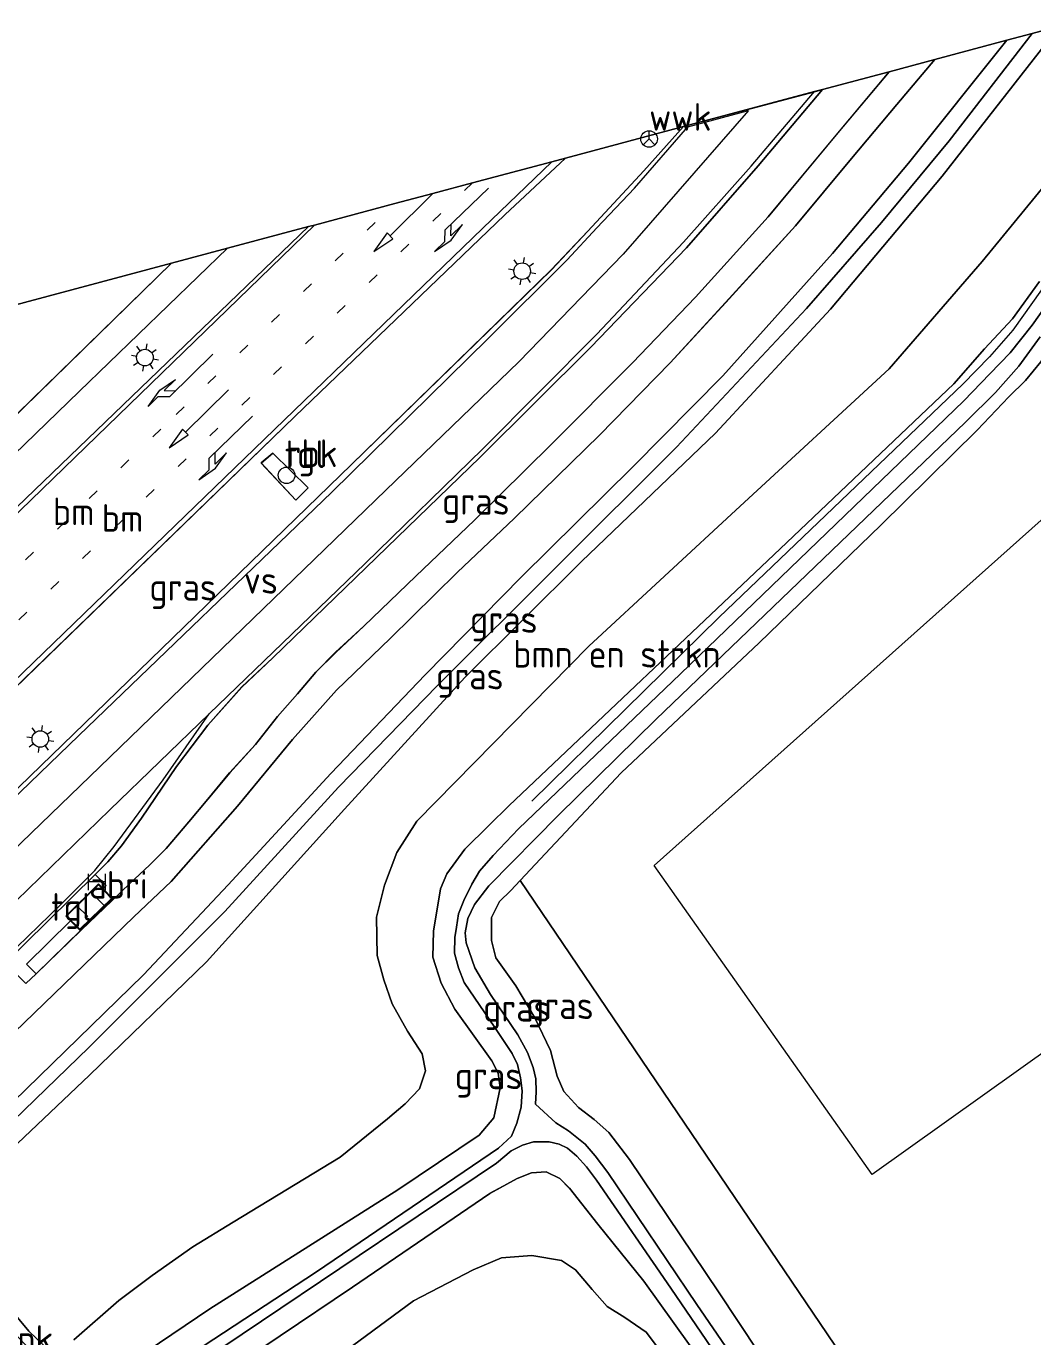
# Model space of a CAD drawing. Extents: x 253736 to 255979, y 477184 to 479215.
# Drawn here: x 254022.2 to 254113.3, y 477725.8 to 477844.5 of the extents above; entities that cross this region are included whole.
import ezdxf
from ezdxf.enums import TextEntityAlignment as Align

# ---------------------------------------------------------------- set-up
doc = ezdxf.new("R2010")
doc.units = 0
doc.linetypes.add('13strp', pattern=[4, 1, -3])
for name, color, linetype, lineweight in [('bp-b5-bomenstruiken', 8, 'Continuous', 18), ('bp-b5-grasland', 8, 'Continuous', 18), ('bp-b5-houtwal', 8, 'houtwal', 18), ('bp-bs-bomenrij', 8, 'laanbep', 18), ('bw-bs-rona', 8, 'Continuous', 18), ('gw-bs-insteekwatergang', 8, 'Continuous', 18), ('kd-bs-dakrand', 8, 'Continuous', 18), ('kd-bs-maaiveldlijn', 8, 'Continuous', 18), ('kd-bs-nok', 8, 'Continuous', 18), ('kd-bs-opnamedtmgrens', 8, 'Continuous', 18), ('mk-b5-verdrijfstrp', 8, 'Continuous', 18), ('mk-bs-13streep 0.45', 8, '13strp', 18), ('mk-bs-pijlli750', 8, 'Continuous', 18), ('mk-bs-pijlrd750', 8, 'Continuous', 18), ('mk-bs-pijlre750', 8, 'Continuous', 18), ('mk-bs-streep 0.15', 8, 'Continuous', 18), ('og-b5-grond_ingericht', 8, 'Continuous', 18), ('og-b5-inrichtingselement', 8, 'Continuous', 18), ('og-b5-water', 8, 'Continuous', 18), ('og-bs-hoogtelijn', 8, 'Continuous', 18), ('og-bs-inrichtingselement', 8, 'Continuous', 18), ('og-bs-terreinafscheiding', 8, 'Continuous', 18), ('vh-b5-verh_soort', 8, 'Continuous', 18), ('wh-bs-greppel', 8, 'greppel', 18), ('wh-bs-waterlijn', 8, 'Continuous', 18), ('wm-bs-lichtmast', 8, 'Continuous', 18)]:
    doc.layers.add(name, color=color, linetype=linetype, lineweight=lineweight)
doc.styles.add('rtw_iso', font='isocp.shx')
doc.linetypes.add('greppel', pattern='A,25.5,-0.01,[14,RTW.shx,S=1,R=0,X=0,Y=0],1,[14,RTW.shx,S=1,R=0,X=0,Y=0],1,[14,RTW.shx,S=1,R=0,X=0,Y=0],1,[14,RTW.shx,S=1,R=0,X=0,Y=0],1,[14,RTW.shx,S=1,R=0,X=0,Y=0],0.5,-0.01', length=30.02)
doc.linetypes.add('houtwal', pattern='A,8,-1,[1,RTW.shx,S=0.75,R=45,X=0,Y=0],-1,8,-1,[4,RTW.shx,S=0.75,R=0,X=0,Y=0],-1', length=20)
doc.linetypes.add('laanbep', pattern='A,20,-1,[4,RTW.shx,S=0.75,R=0,X=0,Y=0],-1', length=22)

# ---------------------------------------------------------------- blocks, each defined once
blk = doc.blocks.new('dtbattr-r')
at = {"style": 'rtw_iso'}
blk.add_attdef('TAG', text='', height=2.5, dxfattribs=at).set_placement((0, 0), align=Align.MIDDLE_CENTER)
blk = doc.blocks.new('wegwijzer')
for q in [(-0.53, -0.53), (0, 0.75), (0.53, -0.53)]:
    blk.add_line((0, 0), q)
blk.add_circle((0, 0), 0.75)
blk = doc.blocks.new('dtbattr')
at = {"style": 'rtw_iso'}
blk.add_attdef('TAG', (0.59, 0.87), '', height=2.5, dxfattribs=at)
blk = doc.blocks.new('RW1 Buren totaal_ACAD_1_FMEBLOCK50')
at = {"layer": 'bp-b5-grasland'}
for points in [[(-88.8, 21.81, 22.43), (-75.71, 30.62, 22.5), (-63.27, 39.12, 22.58), (-60.82, 40.47, 22.67), (-59.51, 40.97, 22.72), (-58.19, 41.07, 22.7), (-56.95, 40.46, 22.72), (-56.07, 39.57, 22.7), (-53.51, 36.34, 22.69), (-49.34, 31.18, 22.28), (-42.42, 21.49, 22.29)], [(-47.26, 24.07, 22.25), (-49.14, 26.55, 22.31), (-51.06, 27.87, 22.4), (-52.67, 28.89, 22.42), (-54.02, 30.4, 22.53), (-55.52, 32.2, 22.6), (-56.79, 33.04, 22.74), (-59.49, 33.48, 22.76), (-62.22, 33.29, 22.81), (-64.78, 32.19, 22.75), (-70.17, 29.4, 22.75), (-75.71, 25.3, 22.7)]]:
    blk.add_polyline3d(points, dxfattribs=at)
blk = doc.blocks.new('RW1 Buren totaal_ACAD_1_FMEBLOCK62')
at = {"layer": 'bp-b5-grasland'}
for points in [[(-42.03, -43.67, 23.18), (-46.6, -38.87, 23.21), (-17.04, -10.18, 23.11), (11.44, 17.43, 23.1), (30.43, 35.67, 23.06), (35.92, 40.81, 23), (46.6, 43.67, 22.88), (43, 39.66, 22.92), (37.95, 34.21, 22.91), (34.64, 30.7, 22.93), (16.56, 13.08, 23.06), (-3.63, -6.52, 23.04), (-23.4, -25.65, 23.05)], [(9.44, 14.12, 23.13), (8.38, 13.22, 23.11), (11.53, 9.85, 23.12), (12.64, 10.98, 23.11)]]:
    blk.add_polyline3d(points, close=True, dxfattribs=at)
blk = doc.blocks.new('nokplat')
for p, q in [((-0.25, 1), (-1.25, 0)), ((-1.25, 0), (-0.25, -1)), ((0.25, 1), (1.25, 0)), ((1.25, 0), (0.25, -1))]:
    blk.add_line(p, q)
blk = doc.blocks.new('pijll')
for p, q in [((0, 0, 0.1), (5.45, 0, 0.1)), ((5.7, 1.05, 0.1), (4, 0.75, 0.1)), ((4, 0.75, 0.1), (5.45, 0.75, 0.1)), ((5.45, 0.75, 0.1), (4.7, 0, 0.1)), ((6.2, 0.75, 0.1), (5.45, 0, 0.1)), ((7.5, 0.75, 0.1), (5.7, 1.05, 0.1)), ((7.5, 0.75, 0.1), (6.2, 0.75, 0.1))]:
    blk.add_line(p, q)
blk = doc.blocks.new('pijl')
for p, q in [((0, 0, 0.1), (5.45, 0, 0.1)), ((7.5, 0, 0.1), (5.45, 0.375, 0.1)), ((5.45, 0.375, 0.1), (5.45, -0.375, 0.1)), ((5.45, -0.375, 0.1), (7.5, 0, 0.1))]:
    blk.add_line(p, q)
blk = doc.blocks.new('pijlr')
for p, q in [((0, 0, 0.1), (5.45, 0, 0.1)), ((5.45, -0.75, 0.1), (4.7, 0, 0.1)), ((6.2, -0.75, 0.1), (5.45, 0, 0.1)), ((4, -0.75, 0.1), (5.45, -0.75, 0.1)), ((5.7, -1.05, 0.1), (4, -0.75, 0.1)), ((7.5, -0.75, 0.1), (5.7, -1.05, 0.1)), ((7.5, -0.75, 0.1), (6.2, -0.75, 0.1))]:
    blk.add_line(p, q)
blk = doc.blocks.new('dtbattr-l')
at = {"style": 'rtw_iso'}
blk.add_attdef('TAG', (0, 0), '', height=2.5, dxfattribs=at)
blk = doc.blocks.new('dtb')
blk.add_circle((0, 0), 0.75)
blk = doc.blocks.new('halte')
for p, q in [((-0.75, -0.75), (-0.75, 0.75)), ((0.75, 0), (-0.75, 0)), ((0.75, 0.75), (0.75, -0.75))]:
    blk.add_line(p, q)
blk = doc.blocks.new('lantaarnpaal')
for p, q in [((0, 0.75), (0, 1.25)), ((-0.75, 0), (-1.25, 0)), ((-0.88, 0.88), (-0.53, 0.53)), ((0.53, 0.53), (0.88, 0.88)), ((0.75, 0), (1.25, 0)), ((-0.53, -0.53), (-0.88, -0.88)), ((0, -0.75), (0, -1.25)), ((0.53, -0.53), (0.88, -0.88))]:
    blk.add_line(p, q)
blk.add_circle((0, 0), 0.75)
blk = doc.blocks.new('RW1 Buren totaal_ACAD_1_FMEBLOCK876')
at = {"layer": 'vh-b5-verh_soort'}
for points in [[(-35.13, 56.2, 22.57), (-12.33, 78.45, 22.49), (-7.27, 79.8, 22.58), (-20.69, 66.85, 22.58), (-43.3, 44.93, 22.61)], [(-47.38, 36.11, 22.76), (-23.9, 58.7, 22.78), (0.07, 81.76, 22.73), (0.6, 81.9, 22.82), (7.87, 83.84, 22.93), (11.32, 84.76, 23.02), (14.91, 85.72, 23.04), (22.07, 87.63, 23.06), (23.31, 87.96, 23), (17.82, 82.82, 23.06), (-1.17, 64.57, 23.1), (-29.65, 36.96, 23.11)], [(-36.01, 21.5, 23.05), (-16.24, 40.63, 23.04), (3.94, 60.23, 23.06), (22.03, 77.84, 22.93), (25.34, 81.36, 22.91), (30.39, 86.8, 22.92), (33.98, 90.81, 22.88), (45.83, 93.97, 23.02), (46.57, 94.17, 23.06), (40.74, 87.25, 23.05), (34.27, 79.84, 22.97), (25.61, 70.85, 22.92), (15.58, 60.89, 22.94), (-3.17, 42.73, 22.85), (-5.97, 40.09, 22.85), (-9.04, 36.65, 22.86), (-11.87, 32.9, 22.84), (-15.04, 28.21, 22.84), (-16.86, 25.7, 22.84), (-18.08, 24.28, 22.87), (-19.24, 23.12, 22.86), (-27.74, 14.74, 22.83)], [(-25.5, 13.25, 22.78), (-24.57, 14.13, 22.78), (-20.51, 18.1, 22.78), (-17.7, 20.76, 22.79), (-16.11, 22.3, 22.71), (-14.33, 23.97, 22.72), (-12.81, 25.46, 22.76), (-10.77, 27.88, 22.72), (-9.04, 29.94, 22.72), (-7.07, 32.33, 22.75), (-4.72, 34.89, 22.77), (-2.75, 37.41, 22.73), (-0.93, 39.46, 22.69), (0.73, 41.42, 22.72), (2.52, 43.23, 22.75), (5.07, 45.61, 22.75), (9.78, 50.11, 22.67), (15.08, 55.2, 22.69), (22.02, 62.03, 22.78), (29.36, 69.44, 22.82), (35.08, 75.38, 22.91), (41.65, 82.64, 22.94), (47.94, 90.23, 22.84), (52.58, 95.78, 22.85), (56.72, 96.88, 22.79), (53.29, 92.81, 22.79), (49.18, 87.91, 22.82), (44.12, 81.84, 22.84), (37.8, 74.9, 22.81), (32.79, 69.43, 22.75), (26.39, 62.88, 22.72), (18.69, 55.37, 22.64), (13.52, 50.45, 22.62), (7.45, 44.49, 22.62), (2.59, 39.79, 22.62), (-1.38, 35.33, 22.62), (-6.36, 29.29, 22.64), (-12.36, 22.48, 22.67), (-15.74, 19.28, 22.68), (-29.29, 6.22, 22.69)]]:
    blk.add_polyline3d(points, dxfattribs=at)

msp = doc.modelspace()

# ---------------------------------------------------------------- linework, layer by layer
at = {"layer": 'bp-b5-bomenstruiken'}
for points in [[(254023.903, 477724.97, 22.595), (254022.481, 477726.335, 22.664), (254020.107, 477729.178, 22.655), (254017.363, 477732.067, 22.634), (254015.366, 477734.335, 22.625), (254014.954, 477735.084, 22.628), (254014.924, 477736.686, 22.628), (254015.496, 477737.734, 22.61), (254027.969, 477749.532, 22.628), (254038.542, 477759.777, 22.721), (254051.01, 477773.599, 22.652), (254061.919, 477785.506, 22.664), (254072.456, 477796.007, 22.652), (254084.569, 477807.634, 22.586), (254094.987, 477818.853, 22.583), (254105.082, 477830.898, 22.571), (254115.714, 477844.457, 22.523)], [(254119.328, 477836.116, 22.676), (254108.708, 477823.157, 22.76), (254100.287, 477813.455, 22.751), (254086.827, 477801.017, 22.7), (254073.135, 477788.353, 22.721), (254057.57, 477772.514, 22.736), (254055.768, 477769.682, 22.808), (254054.652, 477766.721, 22.805), (254053.917, 477763.807, 22.862), (254053.964, 477760.341, 22.823), (254054.593, 477758.137, 22.817), (254055.324, 477755.965, 22.814), (254056.732, 477753.516, 22.706), (254058.059, 477751.441, 22.67), (254058.337, 477749.903, 22.697), (254057.817, 477748.27, 22.703), (254056.511, 477746.914, 22.709), (254054.902, 477745.569, 22.703), (254050.632, 477742.09, 22.697), (254040.954, 477736.221, 22.757), (254037.312, 477733.976, 22.778), (254033.615, 477731.374, 22.805), (254030.612, 477729.123, 22.661), (254026.532, 477725.562, 22.586)], [(254051.737, 477725.009, 22.703), (254057.276, 477729.104, 22.745), (254062.666, 477731.896, 22.751), (254065.224, 477733, 22.805), (254067.956, 477733.189, 22.763), (254070.654, 477732.742, 22.739), (254071.932, 477731.903, 22.598), (254073.425, 477730.108, 22.535), (254074.773, 477728.594, 22.418), (254076.384, 477727.579, 22.397), (254078.304, 477726.256, 22.307), (254080.191, 477723.78, 22.253)]]:
    msp.add_polyline3d(points, dxfattribs=at)
at = {"layer": 'bp-b5-grasland'}
for points in [[(254018.123, 477742.579, 22.055), (254027.888, 477752.027, 21.989), (254040.202, 477764.338, 21.983), (254050.488, 477775.589, 21.953), (254059.423, 477784.776, 21.929), (254081.047, 477806.359, 21.809), (254092.822, 477818.92, 21.809), (254099.602, 477826.701, 21.809), (254105.728, 477834.092, 21.809), (254113.233, 477843.795, 21.953), (254115.714, 477844.457, 22.523), (254105.082, 477830.898, 22.571), (254094.987, 477818.853, 22.583), (254084.569, 477807.634, 22.586), (254072.456, 477796.007, 22.652), (254061.919, 477785.506, 22.664), (254051.01, 477773.599, 22.652), (254038.542, 477759.777, 22.721), (254027.969, 477749.532, 22.628), (254015.496, 477737.734, 22.61)], [(254019.882, 477745.952, 22.601), (254032.827, 477758.605, 22.655), (254040.495, 477766.736, 22.628), (254049.772, 477776.818, 22.586), (254058.327, 477785.754, 22.598), (254067.043, 477794.618, 22.589), (254077.104, 477804.586, 22.667), (254085.255, 477812.815, 22.718), (254095.162, 477823.883, 22.79), (254102.045, 477832.047, 22.751), (254110.95, 477843.185, 22.61), (254113.233, 477843.795, 21.953), (254105.728, 477834.092, 21.809), (254099.602, 477826.701, 21.809), (254092.822, 477818.92, 21.809), (254081.047, 477806.359, 21.809), (254059.423, 477784.776, 21.929), (254050.488, 477775.589, 21.953), (254040.202, 477764.338, 21.983), (254027.888, 477752.027, 21.989), (254018.123, 477742.579, 22.055)], [(254018.416, 477750.778, 22.695), (254031.962, 477763.839, 22.68), (254035.342, 477767.043, 22.668), (254041.344, 477773.853, 22.644), (254046.325, 477779.889, 22.623), (254050.296, 477784.355, 22.62), (254055.149, 477789.047, 22.623), (254061.221, 477795.01, 22.623), (254066.394, 477799.934, 22.644), (254074.097, 477807.444, 22.716), (254080.497, 477813.993, 22.746), (254085.507, 477819.461, 22.812), (254091.821, 477826.396, 22.845), (254096.88, 477832.473, 22.818), (254100.996, 477837.371, 22.794), (254104.421, 477841.442, 22.791), (254110.95, 477843.185, 22.61), (254102.045, 477832.047, 22.751), (254095.162, 477823.883, 22.79), (254085.255, 477812.815, 22.718), (254077.104, 477804.586, 22.667), (254067.043, 477794.618, 22.589), (254058.327, 477785.754, 22.598), (254049.772, 477776.818, 22.586), (254040.495, 477766.736, 22.628), (254032.827, 477758.605, 22.655), (254019.882, 477745.952, 22.601)], [(254026.532, 477725.562, 22.586), (254030.612, 477729.123, 22.661), (254033.615, 477731.374, 22.805), (254037.312, 477733.976, 22.778), (254040.954, 477736.221, 22.757), (254050.632, 477742.09, 22.697), (254054.902, 477745.569, 22.703), (254056.511, 477746.914, 22.709), (254057.817, 477748.27, 22.703), (254058.337, 477749.903, 22.697), (254058.059, 477751.441, 22.67), (254056.732, 477753.516, 22.706), (254055.324, 477755.965, 22.814), (254054.593, 477758.137, 22.817), (254053.964, 477760.341, 22.823), (254053.917, 477763.807, 22.862), (254054.652, 477766.721, 22.805), (254055.768, 477769.682, 22.808), (254057.57, 477772.514, 22.736), (254073.135, 477788.353, 22.721), (254086.827, 477801.017, 22.7), (254100.287, 477813.455, 22.751), (254108.708, 477823.157, 22.76), (254119.328, 477836.116, 22.676)], [(254118.503, 477824.851, 21.23), (254113.219, 477817.395, 21.23), (254111.253, 477814.898, 21.23), (254109.404, 477812.995, 21.23), (254107.035, 477810.539, 21.23), (254081.403, 477785.853, 21.23), (254066.749, 477771.818, 21.23), (254064.475, 477769.397, 21.23), (254063.249, 477767.994, 21.23), (254062.529, 477766.814, 21.23), (254061.815, 477765.315, 21.23), (254061.346, 477764.112, 21.23), (254061.146, 477762.923, 21.23), (254060.996, 477761.974, 21.23), (254060.976, 477760.569, 21.23), (254061.336, 477759.219, 21.23), (254061.848, 477757.901, 21.23), (254064.623, 477753.832, 21.23), (254066.201, 477751.49, 21.23), (254066.685, 477750.494, 21.23), (254066.931, 477749.284, 21.23), (254067.083, 477748.088, 21.23), (254066.998, 477746.612, 21.23), (254066.618, 477745.173, 21.23), (254066.117, 477744.01, 21.23), (254064.944, 477742.906, 21.23), (254048.504, 477731.713, 21.23), (254027.977, 477718.262, 21.23)], [(253969.622, 477765.134, 22.664), (253975.309, 477770.733, 22.619), (253997.911, 477792.911, 22.424), (254018.16, 477812.358, 22.517), (254019.467, 477813.692, 22.49), (254020.097, 477814.777, 22.478), (254020.626, 477815.859, 22.475), (254020.685, 477817.418, 22.502), (254019.92, 477818.882, 22.496), (254035.371, 477823.007, 22.491), (254012.575, 477800.764, 22.566), (253976.207, 477765.791, 22.752), (253973.857, 477768.063, 22.68), (253965.501, 477760.105, 22.737)], [(254027.5, 477720.695, 22.538), (254038.847, 477728.37, 22.538), (254055.835, 477739.126, 22.499), (254063.194, 477744.074, 22.541), (254064.53, 477745.672, 22.538), (254065.114, 477748.384, 22.517), (254064.909, 477749.707, 22.505), (254064.355, 477750.82, 22.523), (254061.013, 477755.489, 22.634), (254059.76, 477757.86, 22.667), (254059.015, 477760.207, 22.67), (254059.077, 477762.539, 22.679), (254059.715, 477766.371, 22.679), (254060.279, 477767.74, 22.667), (254061.908, 477769.987, 22.646), (254064.082, 477772.121, 22.649), (254065.911, 477773.917, 22.514), (254090.443, 477797.154, 22.334), (254106.147, 477812.08, 22.373), (254108.93, 477815.26, 22.412), (254111.464, 477817.974, 22.406), (254113.899, 477821.344, 22.412)], [(254113.899, 477821.344, 22.412), (254111.464, 477817.974, 22.406), (254108.93, 477815.26, 22.412), (254106.147, 477812.08, 22.373), (254090.443, 477797.154, 22.334), (254065.911, 477773.917, 22.514), (254064.082, 477772.121, 22.649), (254061.908, 477769.987, 22.646), (254060.279, 477767.74, 22.667), (254059.715, 477766.371, 22.679), (254059.077, 477762.539, 22.679), (254059.015, 477760.207, 22.67), (254059.76, 477757.86, 22.667), (254061.013, 477755.489, 22.634), (254064.355, 477750.82, 22.523), (254064.909, 477749.707, 22.505), (254065.114, 477748.384, 22.517), (254064.53, 477745.672, 22.538), (254063.194, 477744.074, 22.541), (254055.835, 477739.126, 22.499), (254038.847, 477728.37, 22.538), (254027.5, 477720.695, 22.538)], [(254102.518, 477700.089, 21.23), (254082.908, 477728.771, 21.23), (254074.855, 477740.703, 21.23), (254073.7, 477742.212, 21.23), (254072.781, 477743.287, 21.23), (254071.272, 477744.473, 21.23), (254070.152, 477745.211, 21.23), (254068.31, 477746.886, 21.23), (254068.365, 477748.008, 21.23), (254068.342, 477749.175, 21.23), (254068.089, 477750.214, 21.23), (254067.584, 477751.567, 21.23), (254066.711, 477753.174, 21.23), (254064.241, 477756.833, 21.23), (254062.818, 477759.223, 21.23), (254062.016, 477761.505, 21.23), (254061.93, 477762.4, 21.23), (254062.189, 477763.705, 21.23), (254062.788, 477764.956, 21.23), (254064.085, 477766.667, 21.23), (254070.376, 477773.066, 21.23), (254079.18, 477781.705, 21.23), (254095.097, 477796.995, 21.23), (254107.197, 477808.632, 21.23), (254109.907, 477811.311, 21.23), (254112.028, 477813.7, 21.23), (254113.943, 477816.346, 21.23)], [(254114.026, 477814.073, 22.235), (254112.625, 477812.395, 22.292), (254111.132, 477810.923, 22.355), (254108.241, 477807.882, 22.373), (254099.53, 477799.291, 22.439), (254088.529, 477788.661, 22.469), (254076.045, 477776.887, 22.418), (254066.919, 477767.146, 22.502), (254066.065, 477766.22, 22.574), (254065.054, 477765.239, 22.64), (254064.323, 477763.774, 22.667), (254064.309, 477761.697, 22.679), (254064.718, 477760.128, 22.685), (254066.527, 477757.602, 22.685), (254068.244, 477754.71, 22.694), (254069.665, 477751.759, 22.694), (254070.246, 477749.425, 22.697), (254070.858, 477748.03, 22.706), (254072.2, 477746.585, 22.724), (254073.62, 477745.504, 22.742), (254074.921, 477744.339, 22.787), (254076.816, 477741.899, 22.76), (254084.859, 477729.922, 22.619), (254104.733, 477699.909, 22.847)], [(254029.356, 477717.725, 21.23), (254064.766, 477741.557, 21.23), (254066.091, 477742.659, 21.23), (254067.112, 477743.175, 21.23), (254068.128, 477743.492, 21.23), (254069.53, 477743.479, 21.23), (254070.433, 477743.276, 21.23), (254071.186, 477742.914, 21.23), (254072.034, 477742.18, 21.23), (254072.91, 477741.217, 21.23), (254073.826, 477740.017, 21.23), (254080.538, 477730.235, 21.23), (254105.439, 477693.669, 21.23)], [(254085.028, 477721.196, 22.292), (254078.108, 477730.887, 22.283), (254073.934, 477736.047, 22.694), (254071.375, 477739.277, 22.697), (254070.501, 477740.169, 22.715), (254069.257, 477740.778, 22.703), (254067.938, 477740.674, 22.718), (254066.63, 477740.173, 22.673), (254064.174, 477738.822, 22.577), (254051.739, 477730.331, 22.502), (254038.646, 477721.52, 22.43)], [(254020.107, 477729.178, 22.655), (254022.481, 477726.335, 22.664), (254023.903, 477724.97, 22.595)]]:
    msp.add_polyline3d(points, dxfattribs=at)
for points in [[(254023.132, 477758.692, 22.785), (254022.255, 477759.579, 22.914), (254026.23, 477763.492, 22.902), (254027.065, 477762.652, 22.887), (254030.025, 477765.521, 22.887), (254029.185, 477766.392, 22.839), (254029.451, 477766.686, 22.887), (254028.466, 477767.676, 22.863), (254029.62, 477768.836, 22.869), (254030.847, 477770.261, 22.836), (254032.66, 477772.77, 22.839), (254035.832, 477777.463, 22.842), (254038.665, 477781.208, 22.86), (254041.731, 477784.655, 22.848), (254044.532, 477787.288, 22.854), (254063.286, 477805.451, 22.938), (254073.309, 477815.414, 22.923), (254081.971, 477824.396, 22.965), (254088.443, 477831.807, 23.046), (254094.275, 477838.733, 23.055), (254100.286, 477840.338, 22.851), (254095.638, 477834.793, 22.842), (254089.349, 477827.2, 22.944), (254082.787, 477819.945, 22.905), (254077.061, 477814, 22.824), (254069.724, 477806.593, 22.785), (254062.782, 477799.763, 22.689), (254057.483, 477794.669, 22.674), (254052.772, 477790.167, 22.755), (254050.224, 477787.787, 22.752), (254048.434, 477785.983, 22.722), (254046.772, 477784.025, 22.686), (254044.949, 477781.967, 22.725), (254042.981, 477779.451, 22.77), (254040.637, 477776.886, 22.752), (254038.664, 477774.503, 22.716), (254036.93, 477772.439, 22.722), (254034.889, 477770.02, 22.758), (254033.376, 477768.526, 22.716), (254031.595, 477766.863, 22.707), (254030.007, 477765.318, 22.791), (254027.188, 477762.657, 22.785)], [(253980.365, 477761.264, 22.851), (253977.91, 477763.807, 22.896), (253982.437, 477768.268, 22.713), (254004.401, 477789.486, 22.611), (254027.017, 477811.407, 22.575), (254040.428, 477824.357, 22.575), (254047.775, 477826.318, 22.731), (254023.798, 477803.261, 22.779), (254000.322, 477780.67, 22.761)]]:
    msp.add_polyline3d(points, close=True, dxfattribs=at)
at = {"layer": 'bp-b5-houtwal'}
msp.add_polyline3d([(254121.164, 477675.628, 22.811), (254104.733, 477699.909, 22.847), (254084.859, 477729.922, 22.619), (254076.816, 477741.899, 22.76), (254074.921, 477744.339, 22.787), (254073.62, 477745.504, 22.742), (254072.2, 477746.585, 22.724), (254070.858, 477748.03, 22.706), (254070.246, 477749.425, 22.697), (254069.665, 477751.759, 22.694), (254068.244, 477754.71, 22.694), (254066.527, 477757.602, 22.685), (254064.718, 477760.128, 22.685), (254064.309, 477761.697, 22.679), (254064.323, 477763.774, 22.667), (254065.054, 477765.239, 22.64), (254066.065, 477766.22, 22.574), (254066.919, 477767.146, 22.502), (254096, 477724.134, 22.499), (254120.305, 477686.327, 22.763)], dxfattribs=at)
at = {"layer": 'bp-bs-bomenrij'}
msp.add_polyline3d([(254127.706, 477839.775, 22.079), (254111.486, 477816.941, 21.839), (254109.375, 477814.532, 21.86), (254106.959, 477812.057, 21.836), (254084.912, 477790.962, 21.902), (254067.979, 477774.309, 22.142)], dxfattribs=at)
at = {"layer": 'gw-bs-insteekwatergang'}
for points in [[(254023.903, 477724.97, 22.595), (254022.481, 477726.335, 22.664), (254020.107, 477729.178, 22.655), (254017.363, 477732.067, 22.634), (254015.366, 477734.335, 22.625), (254014.954, 477735.084, 22.628), (254014.924, 477736.686, 22.628), (254015.496, 477737.734, 22.61), (254027.969, 477749.532, 22.628), (254038.542, 477759.777, 22.721), (254051.01, 477773.599, 22.652), (254061.919, 477785.506, 22.664), (254072.456, 477796.007, 22.652), (254084.569, 477807.634, 22.586), (254094.987, 477818.853, 22.583), (254105.082, 477830.898, 22.571), (254115.714, 477844.457, 22.523)], [(254110.95, 477843.185, 22.61), (254102.045, 477832.047, 22.751), (254095.162, 477823.883, 22.79), (254085.255, 477812.815, 22.718), (254077.104, 477804.586, 22.667), (254067.043, 477794.618, 22.589), (254058.327, 477785.754, 22.598), (254049.772, 477776.818, 22.586), (254040.495, 477766.736, 22.628), (254032.827, 477758.605, 22.655), (254019.882, 477745.952, 22.601), (254015.056, 477741.749, 22.625), (254013.55, 477740.369, 22.652), (254012.457, 477738.977, 22.688), (254011.93, 477737.939, 22.697), (254011.531, 477735.503, 22.7), (254012.026, 477734.282, 22.7), (254012.963, 477732.854, 22.694), (254016.132, 477729.72, 22.643), (254018.581, 477726.636, 22.673), (254022.274, 477723.14, 22.697)], [(254113.899, 477821.344, 22.412), (254111.464, 477817.974, 22.406), (254108.93, 477815.26, 22.412), (254106.147, 477812.08, 22.373), (254090.443, 477797.154, 22.334), (254065.911, 477773.917, 22.514), (254064.082, 477772.121, 22.649), (254061.908, 477769.987, 22.646), (254060.279, 477767.74, 22.667), (254059.715, 477766.371, 22.679), (254059.077, 477762.539, 22.679), (254059.015, 477760.207, 22.67), (254059.76, 477757.86, 22.667), (254061.013, 477755.489, 22.634), (254064.355, 477750.82, 22.523), (254064.909, 477749.707, 22.505), (254065.114, 477748.384, 22.517), (254064.53, 477745.672, 22.538), (254063.194, 477744.074, 22.541), (254055.835, 477739.126, 22.499), (254038.847, 477728.37, 22.538), (254027.5, 477720.695, 22.538)], [(254104.733, 477699.909, 22.847), (254084.859, 477729.922, 22.619), (254076.816, 477741.899, 22.76), (254074.921, 477744.339, 22.787), (254073.62, 477745.504, 22.742), (254072.2, 477746.585, 22.724), (254070.858, 477748.03, 22.706), (254070.246, 477749.425, 22.697), (254069.665, 477751.759, 22.694), (254068.244, 477754.71, 22.694), (254066.527, 477757.602, 22.685), (254064.718, 477760.128, 22.685), (254064.309, 477761.697, 22.679), (254064.323, 477763.774, 22.667), (254065.054, 477765.239, 22.64), (254066.065, 477766.22, 22.574), (254066.919, 477767.146, 22.502), (254076.045, 477776.887, 22.418), (254088.529, 477788.661, 22.469), (254099.53, 477799.291, 22.439), (254108.241, 477807.882, 22.373), (254111.132, 477810.923, 22.355), (254112.625, 477812.395, 22.292), (254114.026, 477814.073, 22.235)], [(254038.646, 477721.52, 22.43), (254051.739, 477730.331, 22.502), (254064.174, 477738.822, 22.577), (254066.63, 477740.173, 22.673), (254067.938, 477740.674, 22.718), (254069.257, 477740.778, 22.703), (254070.501, 477740.169, 22.715), (254071.375, 477739.277, 22.697), (254073.934, 477736.047, 22.694), (254078.108, 477730.887, 22.283), (254085.028, 477721.196, 22.292)]]:
    msp.add_polyline3d(points, dxfattribs=at)
at = {"layer": 'kd-bs-dakrand'}
msp.add_polyline3d([(254029.954, 477765.522, 25.197), (254028.763, 477766.758, 25.191), (254025.879, 477763.917, 25.221), (254027.066, 477762.722, 25.212), (254029.954, 477765.522, 25.197)], dxfattribs=at)
at = {"layer": 'kd-bs-maaiveldlijn'}
msp.add_polyline3d([(254030.025, 477765.521, 22.887), (254029.185, 477766.392, 22.839), (254028.764, 477766.829, 22.887), (254025.808, 477763.917, 22.887), (254026.23, 477763.492, 22.902), (254027.065, 477762.652, 22.887), (254030.025, 477765.521, 22.887)], dxfattribs=at)
at = {"layer": 'kd-bs-opnamedtmgrens'}
msp.add_polyline3d([(254115.714, 477844.457, 22.523), (254113.233, 477843.795, 21.953), (254110.95, 477843.185, 22.61), (254104.421, 477841.442, 22.791), (254100.286, 477840.338, 22.851), (254094.275, 477838.733, 23.055), (254093.532, 477838.535, 23.019), (254081.685, 477835.372, 22.884), (254071.008, 477832.521, 22.995), (254069.771, 477832.191, 23.058), (254062.612, 477830.28, 23.043), (254059.024, 477829.322, 23.02), (254055.573, 477828.4, 22.926), (254048.305, 477826.46, 22.818), (254047.775, 477826.318, 22.731), (254040.428, 477824.357, 22.575), (254035.371, 477823.007, 22.491), (254019.92, 477818.882, 22.496), (254018.162, 477818.413, 22.019), (254016.512, 477817.972, 22.433), (253943.057, 477798.362, 22.499)], dxfattribs=at)
at = {"layer": 'mk-b5-verdrijfstrp'}
msp.add_polyline3d([(254000.459, 477749.975, 23.037), (253993.43, 477747.862, 23.178), (254027.004, 477780.265, 23.019), (254049.87, 477802.296, 23.067), (254063.994, 477816.163, 22.944), (254071.167, 477823.301, 22.929), (254073.842, 477826.209, 22.941), (254077.257, 477829.806, 22.938), (254082.073, 477835.353, 22.941), (254087.565, 477836.843, 22.998), (254076.239, 477823.812, 22.983), (254066.798, 477814.074, 23.028), (254054.757, 477802.455, 22.998), (254028.903, 477777.434, 22.986)], close=True, dxfattribs=at)
at = {"layer": 'mk-bs-13streep 0.45'}
for points in [[(254062.612, 477830.28, 23.043), (254018.124, 477787.411, 23.028), (253995.884, 477765.901, 23.034)], [(253993.418, 477768.357, 22.953), (254035.794, 477809.329, 22.908), (254055.573, 477828.4, 22.926)]]:
    msp.add_polyline3d(points, dxfattribs=at)
at = {"layer": 'mk-bs-streep 0.15'}
for points in [[(254019.357, 477759.185, 22.905), (254025.359, 477764.961, 22.878), (254028.425, 477768.041, 22.917), (254030.198, 477770.23, 22.911), (254034.611, 477776.241, 22.938), (254038.792, 477782.237, 22.962), (254052.891, 477795.834, 23.028), (254063.537, 477806.197, 23.013), (254073.844, 477816.587, 22.98), (254081.693, 477824.914, 23.043), (254087.823, 477831.804, 23.04), (254093.532, 477838.535, 23.019)], [(254069.771, 477832.191, 23.058), (254063.531, 477826.166, 23.121), (254035.709, 477799.271, 23.088), (253988.933, 477754.03, 23.202), (253988.088, 477753.216, 23.199), (253975.752, 477741.338, 23.301), (253974.374, 477739.745, 23.325), (253973.189, 477738.065, 23.358), (253971.994, 477736.024, 23.382), (253971.308, 477734.534, 23.412), (253974.812, 477730.794, 23.4), (253976.347, 477730.946, 23.358), (253978.392, 477731.426, 23.295), (253980.132, 477732.092, 23.25), (253981.909, 477732.958, 23.172), (253983.962, 477734.292, 23.151), (253985.187, 477735.323, 23.145), (253986.499, 477736.548, 23.133), (253991.033, 477740.956, 23.148)], [(254048.305, 477826.46, 22.818), (254016.74, 477795.863, 22.839), (253981.452, 477761.763, 22.917), (253980.635, 477760.992, 22.917), (253975.775, 477756.409, 22.962), (253974.262, 477755.197, 22.983), (253973.056, 477754.451, 23.004), (253971.592, 477753.672, 22.968), (253970.033, 477753.116, 22.977), (253968.701, 477752.674, 22.986), (253967.397, 477752.313, 22.989), (253966.505, 477752.102, 22.989)], [(253998.033, 477742.778, 23.04), (254008.25, 477752.702, 22.974), (254019.195, 477763.286, 22.914), (254029.783, 477773.539, 22.941), (254038.792, 477782.237, 22.962)]]:
    msp.add_polyline3d(points, dxfattribs=at)
at = {"layer": 'og-b5-grond_ingericht'}
msp.add_polyline3d([(254220.26, 477704.603, 22.637), (254177.936, 477684.508, 22.571), (254164.755, 477678.295, 22.574), (254161.743, 477677.134, 22.613), (254159.838, 477676.586, 22.61), (254157.394, 477676.159, 22.598), (254153.128, 477675.491, 22.577), (254130.171, 477671.739, 22.667), (254120.305, 477686.327, 22.763), (254096, 477724.134, 22.499), (254066.919, 477767.146, 22.502), (254076.045, 477776.887, 22.418), (254088.529, 477788.661, 22.469), (254099.53, 477799.291, 22.439), (254108.241, 477807.882, 22.373), (254111.132, 477810.923, 22.355), (254112.625, 477812.395, 22.292), (254114.026, 477814.073, 22.235), (254116.188, 477817.189, 22.238), (254118.968, 477821.036, 22.241), (254129.991, 477836.86, 22.253)], close=True, dxfattribs=at)
at = {"layer": 'og-b5-inrichtingselement'}
msp.add_polyline3d([(254029.185, 477766.392, 22.839), (254030.025, 477765.521, 22.887), (254027.065, 477762.652, 22.887), (254026.23, 477763.492, 22.902), (254025.808, 477763.917, 22.887), (254028.764, 477766.829, 22.887)], close=True, dxfattribs=at)
at = {"layer": 'og-b5-water'}
for points in [[(254027.977, 477718.262, 21.23), (254048.504, 477731.713, 21.23), (254064.944, 477742.906, 21.23), (254066.117, 477744.01, 21.23), (254066.618, 477745.173, 21.23), (254066.998, 477746.612, 21.23), (254067.083, 477748.088, 21.23), (254066.931, 477749.284, 21.23), (254066.685, 477750.494, 21.23), (254066.201, 477751.49, 21.23), (254064.623, 477753.832, 21.23), (254061.848, 477757.901, 21.23), (254061.336, 477759.219, 21.23), (254060.976, 477760.569, 21.23), (254060.996, 477761.974, 21.23), (254061.146, 477762.923, 21.23), (254061.346, 477764.112, 21.23), (254061.815, 477765.315, 21.23), (254062.529, 477766.814, 21.23), (254063.249, 477767.994, 21.23), (254064.475, 477769.397, 21.23), (254066.749, 477771.818, 21.23), (254081.403, 477785.853, 21.23), (254107.035, 477810.539, 21.23), (254109.404, 477812.995, 21.23), (254111.253, 477814.898, 21.23), (254113.219, 477817.395, 21.23), (254118.503, 477824.851, 21.23)], [(254113.943, 477816.346, 21.23), (254112.028, 477813.7, 21.23), (254109.907, 477811.311, 21.23), (254107.197, 477808.632, 21.23), (254095.097, 477796.995, 21.23), (254079.18, 477781.705, 21.23), (254070.376, 477773.066, 21.23), (254064.085, 477766.667, 21.23), (254062.788, 477764.956, 21.23), (254062.189, 477763.705, 21.23), (254061.93, 477762.4, 21.23), (254062.016, 477761.505, 21.23), (254062.818, 477759.223, 21.23), (254064.241, 477756.833, 21.23), (254066.711, 477753.174, 21.23), (254067.584, 477751.567, 21.23), (254068.089, 477750.214, 21.23), (254068.342, 477749.175, 21.23), (254068.365, 477748.008, 21.23), (254068.31, 477746.886, 21.23), (254070.152, 477745.211, 21.23), (254071.272, 477744.473, 21.23), (254072.781, 477743.287, 21.23), (254073.7, 477742.212, 21.23), (254074.855, 477740.703, 21.23), (254082.908, 477728.771, 21.23), (254102.518, 477700.089, 21.23)], [(254105.439, 477693.669, 21.23), (254080.538, 477730.235, 21.23), (254073.826, 477740.017, 21.23), (254072.91, 477741.217, 21.23), (254072.034, 477742.18, 21.23), (254071.186, 477742.914, 21.23), (254070.433, 477743.276, 21.23), (254069.53, 477743.479, 21.23), (254068.128, 477743.492, 21.23), (254067.112, 477743.175, 21.23), (254066.091, 477742.659, 21.23), (254064.766, 477741.557, 21.23), (254029.356, 477717.725, 21.23)]]:
    msp.add_polyline3d(points, dxfattribs=at)
at = {"layer": 'og-bs-hoogtelijn'}
msp.add_polyline3d([(254203.67, 477710.282, 22.637), (254142.31, 477680.532, 22.727), (254120.918, 477710.525, 22.682), (254181.745, 477742.811, 22.652), (254155.181, 477780.781, 22.481), (254098.761, 477740.541, 22.55), (254079.022, 477768.488, 22.592), (254131.671, 477815.506, 22.391)], dxfattribs=at)
at = {"layer": 'og-bs-terreinafscheiding'}
for points in [[(254018.416, 477750.778, 22.695), (254031.962, 477763.839, 22.68), (254035.342, 477767.043, 22.668), (254041.344, 477773.853, 22.644), (254046.325, 477779.889, 22.623), (254050.296, 477784.355, 22.62), (254055.149, 477789.047, 22.623), (254061.221, 477795.01, 22.623), (254066.394, 477799.934, 22.644), (254074.097, 477807.444, 22.716), (254080.497, 477813.993, 22.746), (254085.507, 477819.461, 22.812), (254091.821, 477826.396, 22.845), (254096.88, 477832.473, 22.818), (254100.996, 477837.371, 22.794), (254104.421, 477841.442, 22.791)], [(254100.286, 477840.338, 22.851), (254095.638, 477834.793, 22.842), (254089.349, 477827.2, 22.944), (254082.787, 477819.945, 22.905), (254077.061, 477814, 22.824), (254069.724, 477806.593, 22.785), (254062.782, 477799.763, 22.689), (254057.483, 477794.669, 22.674), (254052.772, 477790.167, 22.755), (254050.224, 477787.787, 22.752), (254048.434, 477785.983, 22.722), (254046.772, 477784.025, 22.686), (254044.949, 477781.967, 22.725), (254042.981, 477779.451, 22.77), (254040.637, 477776.886, 22.752), (254038.664, 477774.503, 22.716), (254036.93, 477772.439, 22.722), (254034.889, 477770.02, 22.758), (254033.376, 477768.526, 22.716), (254031.595, 477766.863, 22.707), (254030.007, 477765.318, 22.791), (254027.188, 477762.657, 22.785), (254023.132, 477758.692, 22.785), (254022.206, 477757.81, 22.782)], [(254019.965, 477759.296, 22.83), (254028.466, 477767.676, 22.863), (254029.62, 477768.836, 22.869), (254030.847, 477770.261, 22.836), (254032.66, 477772.77, 22.839), (254035.832, 477777.463, 22.842), (254038.665, 477781.208, 22.86), (254041.731, 477784.655, 22.848), (254044.532, 477787.288, 22.854), (254063.286, 477805.451, 22.938), (254073.309, 477815.414, 22.923), (254081.971, 477824.396, 22.965), (254088.443, 477831.807, 23.046), (254094.275, 477838.733, 23.055)], [(254026.532, 477725.562, 22.586), (254030.612, 477729.123, 22.661), (254033.615, 477731.374, 22.805), (254037.312, 477733.976, 22.778), (254040.954, 477736.221, 22.757), (254050.632, 477742.09, 22.697), (254054.902, 477745.569, 22.703), (254056.511, 477746.914, 22.709), (254057.817, 477748.27, 22.703), (254058.337, 477749.903, 22.697), (254058.059, 477751.441, 22.67), (254056.732, 477753.516, 22.706), (254055.324, 477755.965, 22.814), (254054.593, 477758.137, 22.817), (254053.964, 477760.341, 22.823), (254053.917, 477763.807, 22.862), (254054.652, 477766.721, 22.805), (254055.768, 477769.682, 22.808), (254057.57, 477772.514, 22.736), (254073.135, 477788.353, 22.721), (254086.827, 477801.017, 22.7), (254100.287, 477813.455, 22.751), (254108.708, 477823.157, 22.76), (254119.328, 477836.116, 22.676)], [(254081.685, 477835.372, 22.884), (254078.093, 477831.365, 22.923), (254073.041, 477825.916, 22.905), (254069.734, 477822.402, 22.926), (254051.647, 477804.788, 23.058), (254031.461, 477785.19, 23.043), (254011.694, 477766.058, 23.049), (253993.062, 477748.041, 23.184), (253991.772, 477746.843, 23.193), (253990.8, 477745.829, 23.196), (253986.249, 477750.657, 23.205), (253987.231, 477751.547, 23.208), (253988.495, 477752.839, 23.211), (254018.048, 477781.522, 23.106), (254046.534, 477809.134, 23.103), (254065.523, 477827.377, 23.061), (254071.008, 477832.521, 22.995)], [(254047.775, 477826.318, 22.731), (254023.798, 477803.261, 22.779), (254000.322, 477780.67, 22.761), (253980.365, 477761.264, 22.851), (253979.155, 477760.077, 22.884), (253978.044, 477758.933, 22.917), (253977.655, 477759.263, 22.911), (253977.324, 477759.9, 22.911), (253977.141, 477760.61, 22.911), (253977.155, 477761.323, 22.911), (253977.203, 477761.954, 22.911), (253977.339, 477762.474, 22.911), (253977.584, 477763.184, 22.899), (253977.91, 477763.807, 22.896), (253982.437, 477768.268, 22.713), (254004.401, 477789.486, 22.611), (254027.017, 477811.407, 22.575), (254040.428, 477824.357, 22.575)], [(253923.176, 477793.054, 22.392), (253925.992, 477790.04, 22.419), (253932.673, 477782.797, 22.485), (253946.34, 477768.154, 22.662), (253951.05, 477763.213, 22.77), (253952.695, 477761.634, 22.785), (253954.252, 477760.536, 22.797), (253955.637, 477759.677, 22.809), (253957.893, 477758.718, 22.809), (253960.183, 477758.131, 22.812), (253962.332, 477758.028, 22.803), (253964.392, 477758.103, 22.776), (253966.676, 477758.558, 22.752), (253968.476, 477759.156, 22.77), (253969.871, 477760.016, 22.764), (253971.735, 477761.489, 22.794), (253974.822, 477764.472, 22.788), (253976.207, 477765.791, 22.752), (254012.575, 477800.764, 22.566), (254035.371, 477823.007, 22.491)], [(254044.531, 477805.826, 23.133), (254043.469, 477804.923, 23.106), (254046.621, 477801.56, 23.124), (254047.73, 477802.682, 23.109), (254044.531, 477805.826, 23.133)], [(254029.185, 477766.392, 22.839), (254029.451, 477766.686, 22.887), (254028.466, 477767.676, 22.863)], [(254066.919, 477767.146, 22.502), (254096, 477724.134, 22.499), (254120.305, 477686.327, 22.763), (254130.171, 477671.739, 22.667)], [(254026.23, 477763.492, 22.902), (254022.255, 477759.579, 22.914), (254023.132, 477758.692, 22.785)], [(254080.191, 477723.78, 22.253), (254078.304, 477726.256, 22.307), (254076.384, 477727.579, 22.397), (254074.773, 477728.594, 22.418), (254073.425, 477730.108, 22.535), (254071.932, 477731.903, 22.598), (254070.654, 477732.742, 22.739), (254067.956, 477733.189, 22.763), (254065.224, 477733, 22.805), (254062.666, 477731.896, 22.751), (254057.276, 477729.104, 22.745), (254051.737, 477725.009, 22.703)]]:
    msp.add_polyline3d(points, dxfattribs=at)
at = {"layer": 'vh-b5-verh_soort'}
for points in [[(254044.531, 477805.826, 23.133), (254047.73, 477802.682, 23.109), (254046.621, 477801.56, 23.124), (254043.469, 477804.923, 23.106)], [(254029.185, 477766.392, 22.839), (254028.764, 477766.829, 22.887), (254025.808, 477763.917, 22.887), (254026.23, 477763.492, 22.902), (254022.255, 477759.579, 22.914), (254023.132, 477758.692, 22.785), (254022.206, 477757.81, 22.782), (254021.316, 477758.683, 22.935), (254020.929, 477758.327, 22.944), (254019.965, 477759.296, 22.83), (254028.466, 477767.676, 22.863), (254029.451, 477766.686, 22.887)]]:
    msp.add_polyline3d(points, close=True, dxfattribs=at)
at = {"layer": 'wh-bs-greppel'}
msp.add_polyline3d([(254113.233, 477843.795, 21.953), (254105.728, 477834.092, 21.809), (254099.602, 477826.701, 21.809), (254092.822, 477818.92, 21.809), (254081.047, 477806.359, 21.809), (254059.423, 477784.776, 21.929), (254050.488, 477775.589, 21.953), (254040.202, 477764.338, 21.983), (254027.888, 477752.027, 21.989), (254018.123, 477742.579, 22.055), (254013.971, 477738.382, 22.103), (254013.428, 477737.723, 22.097), (254012.892, 477735.887, 22.13), (254013.098, 477734.936, 22.148), (254013.721, 477733.851, 22.151), (254014.794, 477732.785, 22.148), (254022.856, 477724.403, 22.082)], dxfattribs=at)
at = {"layer": 'wh-bs-waterlijn'}
for points in [[(254118.503, 477824.851, 21.23), (254113.219, 477817.395, 21.23), (254111.253, 477814.898, 21.23), (254109.404, 477812.995, 21.23), (254107.035, 477810.539, 21.23), (254081.403, 477785.853, 21.23), (254066.749, 477771.818, 21.23), (254064.475, 477769.397, 21.23), (254063.249, 477767.994, 21.23), (254062.529, 477766.814, 21.23), (254061.815, 477765.315, 21.23), (254061.346, 477764.112, 21.23), (254061.146, 477762.923, 21.23), (254060.996, 477761.974, 21.23), (254060.976, 477760.569, 21.23), (254061.336, 477759.219, 21.23), (254061.848, 477757.901, 21.23), (254064.623, 477753.832, 21.23), (254066.201, 477751.49, 21.23), (254066.685, 477750.494, 21.23), (254066.931, 477749.284, 21.23), (254067.083, 477748.088, 21.23), (254066.998, 477746.612, 21.23), (254066.618, 477745.173, 21.23), (254066.117, 477744.01, 21.23), (254064.944, 477742.906, 21.23), (254048.504, 477731.713, 21.23), (254027.977, 477718.262, 21.23)], [(254102.518, 477700.089, 21.23), (254082.908, 477728.771, 21.23), (254074.855, 477740.703, 21.23), (254073.7, 477742.212, 21.23), (254072.781, 477743.287, 21.23), (254071.272, 477744.473, 21.23), (254070.152, 477745.211, 21.23), (254068.31, 477746.886, 21.23), (254068.365, 477748.008, 21.23), (254068.342, 477749.175, 21.23), (254068.089, 477750.214, 21.23), (254067.584, 477751.567, 21.23), (254066.711, 477753.174, 21.23), (254064.241, 477756.833, 21.23), (254062.818, 477759.223, 21.23), (254062.016, 477761.505, 21.23), (254061.93, 477762.4, 21.23), (254062.189, 477763.705, 21.23), (254062.788, 477764.956, 21.23), (254064.085, 477766.667, 21.23), (254070.376, 477773.066, 21.23), (254079.18, 477781.705, 21.23), (254095.097, 477796.995, 21.23), (254107.197, 477808.632, 21.23), (254109.907, 477811.311, 21.23), (254112.028, 477813.7, 21.23), (254113.943, 477816.346, 21.23)], [(254029.356, 477717.725, 21.23), (254064.766, 477741.557, 21.23), (254066.091, 477742.659, 21.23), (254067.112, 477743.175, 21.23), (254068.128, 477743.492, 21.23), (254069.53, 477743.479, 21.23), (254070.433, 477743.276, 21.23), (254071.186, 477742.914, 21.23), (254072.034, 477742.18, 21.23), (254072.91, 477741.217, 21.23), (254073.826, 477740.017, 21.23), (254080.538, 477730.235, 21.23), (254105.439, 477693.669, 21.23)]]:
    msp.add_polyline3d(points, dxfattribs=at)

# ---------------------------------------------------------------- block references
at = {"layer": 'bp-b5-bomenstruiken'}
ref = msp.add_blockref('dtbattr-r', (254066.28125, 477785.65625, 22.687089), dxfattribs=at)
ref.add_attrib('TAG', 'bmn en strkn', dxfattribs={"layer": '0', "height": 2.5, "style": 'rtw_iso'}).set_placement((254066.28125, 477785.65625, 22.687089), align=Align.BOTTOM_LEFT)
at = {"layer": 'bp-b5-grasland'}
for name, p in [('RW1 Buren totaal_ACAD_1_FMEBLOCK62', (254035.09, 477791.7065)), ('RW1 Buren totaal_ACAD_1_FMEBLOCK50', (254127.4475, 477699.706))]:
    msp.add_blockref(name, p, dxfattribs=at)
ref = msp.add_blockref('dtbattr-r', (254059.84375, 477799.5, 22.825465), dxfattribs=at)
ref.add_attrib('TAG', 'gras', dxfattribs={"layer": '0', "height": 2.5, "style": 'rtw_iso'}).set_placement((254059.84375, 477799.5, 22.825465), align=Align.BOTTOM_LEFT)
ref = msp.add_blockref('dtbattr-r', (254033.367188, 477791.71875, 23.065105), dxfattribs=at)
ref.add_attrib('TAG', 'gras', dxfattribs={"layer": '0', "height": 2.5, "style": 'rtw_iso'}).set_placement((254033.367188, 477791.71875, 23.065105), align=Align.BOTTOM_LEFT)
ref = msp.add_blockref('dtbattr-r', (254062.375, 477788.796875, 22.376214), dxfattribs=at)
ref.add_attrib('TAG', 'gras', dxfattribs={"layer": '0', "height": 2.5, "style": 'rtw_iso'}).set_placement((254062.375, 477788.796875, 22.376214), align=Align.BOTTOM_LEFT)
ref = msp.add_blockref('dtbattr-r', (254059.304688, 477783.6875, 22.332622), dxfattribs=at)
ref.add_attrib('TAG', 'gras', dxfattribs={"layer": '0', "height": 2.5, "style": 'rtw_iso'}).set_placement((254059.304688, 477783.6875, 22.332622), align=Align.BOTTOM_LEFT)
ref = msp.add_blockref('dtbattr-r', (254063.554688, 477753.625, 21.902095), dxfattribs=at)
ref.add_attrib('TAG', 'gras', dxfattribs={"layer": '0', "height": 2.5, "style": 'rtw_iso'}).set_placement((254063.554688, 477753.625, 21.902095), align=Align.BOTTOM_LEFT)
ref = msp.add_blockref('dtbattr-r', (254067.453125, 477753.84375, 21.9125), dxfattribs=at)
ref.add_attrib('TAG', 'gras', dxfattribs={"layer": '0', "height": 2.5, "style": 'rtw_iso'}).set_placement((254067.453125, 477753.84375, 21.9125), align=Align.BOTTOM_LEFT)
ref = msp.add_blockref('dtbattr-r', (254060.992188, 477747.5, 23.516278), dxfattribs=at)
ref.add_attrib('TAG', 'gras', dxfattribs={"layer": '0', "height": 2.5, "style": 'rtw_iso'}).set_placement((254060.992188, 477747.5, 23.516278), align=Align.BOTTOM_LEFT)
at = {"layer": 'bw-bs-rona'}
ref = msp.add_blockref('dtbattr', (254078.577, 477834.249, 23.019), dxfattribs=at)
ref.add_attrib('TAG', 'wwk', dxfattribs={"layer": '0', "height": 2.5, "style": 'rtw_iso'}).set_placement((254078.577, 477834.249, 23.019), align=Align.BOTTOM_LEFT)
msp.add_blockref('wegwijzer', (254078.577, 477834.249, 23.019), dxfattribs=at)
at = {"layer": 'kd-bs-nok'}
msp.add_blockref('nokplat', (254028.042, 477764.871, 25.152), dxfattribs=at)
at = {"layer": 'mk-b5-verdrijfstrp'}
ref = msp.add_blockref('dtbattr-r', (254041.929688, 477792.34375, 23.0016), dxfattribs=at)
ref.add_attrib('TAG', 'vs', dxfattribs={"layer": '0', "height": 2.5, "style": 'rtw_iso'}).set_placement((254041.929688, 477792.34375, 23.0016), align=Align.BOTTOM_LEFT)
at = {"layer": 'mk-bs-13streep 0.45'}
ref = msp.add_blockref('dtbattr-l', (254024.638448, 477798.543054, 22.919846), dxfattribs=at)
ref.add_attrib('TAG', 'bm', dxfattribs={"layer": '0', "height": 2.5, "style": 'rtw_iso'}).set_placement((254024.638448, 477798.543054, 22.919846), align=Align.BOTTOM_LEFT)
ref = msp.add_blockref('dtbattr-l', (254029.060398, 477797.949402, 23.031687), dxfattribs=at)
ref.add_attrib('TAG', 'bm', dxfattribs={"layer": '0', "height": 2.5, "style": 'rtw_iso'}).set_placement((254029.060398, 477797.949402, 23.031687), align=Align.BOTTOM_LEFT)
at = {"layer": 'mk-bs-pijlli750'}
for p, rotation in [((254064.062, 477829.806, 23.094), 223.8), ((254042.701, 477809.164, 23.013), 224.1)]:
    msp.add_blockref('pijll', p, dxfattribs=dict(at, rotation=rotation))
at = {"layer": 'mk-bs-pijlrd750'}
for p, rotation in [((254059.024, 477829.322, 23.02), 224.6), ((254040.533, 477811.535, 22.974), 224.3)]:
    msp.add_blockref('pijl', p, dxfattribs=dict(at, rotation=rotation))
at = {"layer": 'mk-bs-pijlre750', "rotation": 224.6}
msp.add_blockref('pijlr', (254039.114, 477814.767, 22.881), dxfattribs=at)
at = {"layer": 'og-b5-inrichtingselement'}
ref = msp.add_blockref('dtbattr-r', (254027.929688, 477764.75, 22.875429), dxfattribs=at)
ref.add_attrib('TAG', 'abri', dxfattribs={"layer": '0', "height": 2.5, "style": 'rtw_iso'}).set_placement((254027.929688, 477764.75, 22.875429), align=Align.BOTTOM_LEFT)
at = {"layer": 'og-bs-inrichtingselement'}
ref = msp.add_blockref('dtbattr', (254045.785, 477803.81, 23.13), dxfattribs=at)
ref.add_attrib('TAG', 'rbk', dxfattribs={"layer": '0', "height": 2.5, "style": 'rtw_iso'}).set_placement((254045.785, 477803.81, 23.13), align=Align.BOTTOM_LEFT)
for name, p in [('dtb', (254045.785, 477803.81, 23.13)), ('halte', (254028.625, 477767.003, 22.911))]:
    msp.add_blockref(name, p, dxfattribs=at)
ref = msp.add_blockref('dtbattr', (254018.207, 477723.642, 23.544), dxfattribs=at)
ref.add_attrib('TAG', 'bank', dxfattribs={"layer": '0', "height": 2.5, "style": 'rtw_iso'}).set_placement((254018.207, 477723.642, 23.544), align=Align.BOTTOM_LEFT)
at = {"layer": 'vh-b5-verh_soort'}
msp.add_blockref('RW1 Buren totaal_ACAD_1_FMEBLOCK876', (254047.7025, 477744.5605), dxfattribs=at)
ref = msp.add_blockref('dtbattr-r', (254045.59375, 477803.71875, 23.121), dxfattribs=at)
ref.add_attrib('TAG', 'tgl', dxfattribs={"layer": '0', "height": 2.5, "style": 'rtw_iso'}).set_placement((254045.59375, 477803.71875, 23.121), align=Align.BOTTOM_LEFT)
ref = msp.add_blockref('dtbattr-r', (254024.46875, 477762.75, 22.868769), dxfattribs=at)
ref.add_attrib('TAG', 'tgl', dxfattribs={"layer": '0', "height": 2.5, "style": 'rtw_iso'}).set_placement((254024.46875, 477762.75, 22.868769), align=Align.BOTTOM_LEFT)
at = {"layer": 'wm-bs-lichtmast', "rotation": 35.5}
for p in [(254067.096, 477822.284, 23.121), (254032.967, 477814.468, 22.689), (254023.504, 477779.942, 23.148)]:
    msp.add_blockref('lantaarnpaal', p, dxfattribs=at)

doc.saveas('drawing.dxf')
